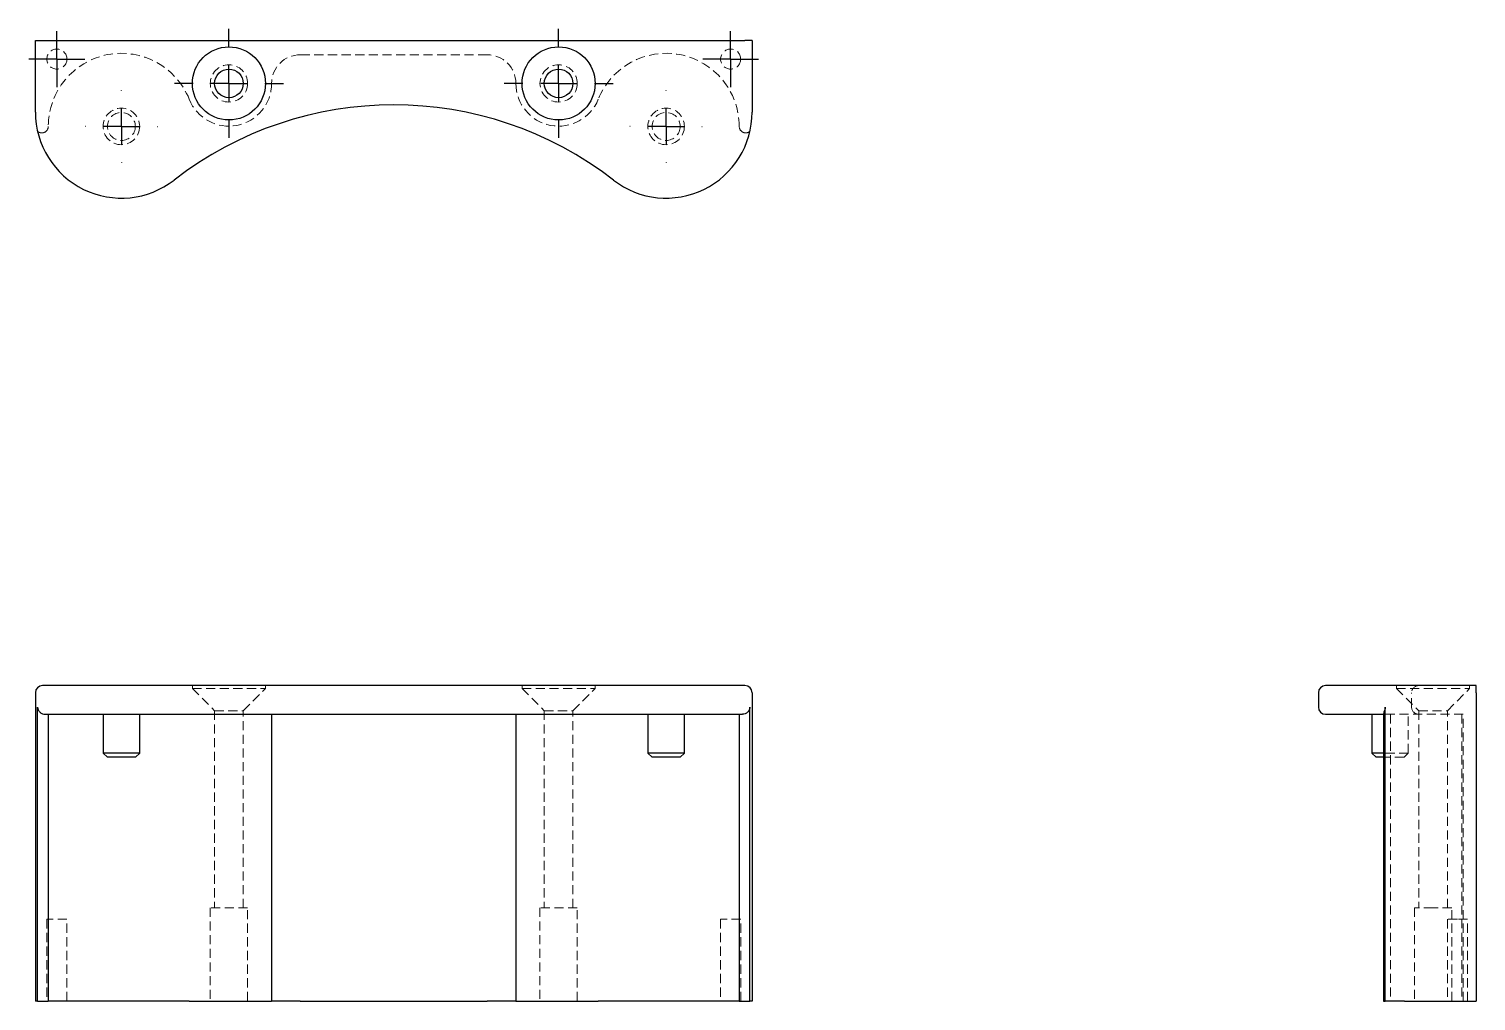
# Model space of a CAD drawing. Header units: millimetres. Extents: x 32 to 234, y 35 to 171.
import ezdxf

# ---------------------------------------------------------------- set-up
doc = ezdxf.new("R2010")
doc.units = ezdxf.units.MM
doc.linetypes.add('HIDDEN', pattern=[1.905, 1.27, -0.635])
doc.layers.add('10', color=7, linetype='Continuous')

# ---------------------------------------------------------------- blocks, each defined once
blk = doc.blocks.new('SW_CENTERMARKSYMBOL_0')
at = {"layer": '10', "color": 0}
for p, q in [((0, 5), (0, 7.6)), ((0, 0), (0, 2.5)), ((-5, 0), (-7.6, 0)), ((0, 0), (-2.5, 0)), ((0, 0), (0, -2.5)), ((0, 0), (2.5, 0)), ((5, 0), (7.6, 0)), ((0, -5), (0, -7.6))]:
    blk.add_line(p, q, dxfattribs=at)
blk = doc.blocks.new('SW_CENTERMARKSYMBOL_1')
at = {"layer": '10', "color": 0}
for p, q in [((0, 5), (0, 7.6)), ((0, 0), (0, 2.5)), ((-5, 0), (-7.6, 0)), ((0, 0), (-2.5, 0)), ((0, 0), (0, -2.5)), ((0, 0), (2.5, 0)), ((5, 0), (7.6, 0)), ((0, -5), (0, -7.6))]:
    blk.add_line(p, q, dxfattribs=at)
blk = doc.blocks.new('SW_CENTERMARKSYMBOL_2')
at = {"layer": '10', "color": 0}
for p, q in [((0, 2.5), (0, 3.9)), ((0, 0), (0, 2.5)), ((-2.5, 0), (-3.9, 0)), ((0, 0), (-2.5, 0)), ((0, 0), (0, -2.5)), ((0, 0), (2.5, 0)), ((2.5, 0), (3.9, 0)), ((0, -2.5), (0, -3.9))]:
    blk.add_line(p, q, dxfattribs=at)
blk = doc.blocks.new('SW_CENTERMARKSYMBOL_3')
at = {"layer": '10', "color": 0}
for p, q in [((0, 2.5), (0, 3.9)), ((0, 0), (0, 2.5)), ((-2.5, 0), (-3.9, 0)), ((0, 0), (-2.5, 0)), ((0, 0), (0, -2.5)), ((0, 0), (2.5, 0)), ((2.5, 0), (3.9, 0)), ((0, -2.5), (0, -3.9))]:
    blk.add_line(p, q, dxfattribs=at)
blk = doc.blocks.new('SW_CENTERMARKSYMBOL_4')
at = {"layer": '10', "color": 0}
for p, q in [((0, 5), (0, 5.05)), ((0, 0), (0, 2.5)), ((-5, 0), (-5.05, 0)), ((0, 0), (-2.5, 0)), ((0, 0), (0, -2.5)), ((0, 0), (2.5, 0)), ((5, 0), (5.05, 0)), ((0, -5), (0, -5.05))]:
    blk.add_line(p, q, dxfattribs=at)
blk = doc.blocks.new('SW_CENTERMARKSYMBOL_5')
at = {"layer": '10', "color": 0}
for p, q in [((0, 5), (0, 5.05)), ((0, 0), (0, 2.5)), ((-5, 0), (-5.05, 0)), ((0, 0), (-2.5, 0)), ((0, 0), (0, -2.5)), ((0, 0), (2.5, 0)), ((5, 0), (5.05, 0)), ((0, -5), (0, -5.05))]:
    blk.add_line(p, q, dxfattribs=at)

msp = doc.modelspace()

# ---------------------------------------------------------------- linework, layer by layer
at = {"color": 7, "linetype": 'Continuous', "lineweight": 25}
for p, q in [((33, 159), (33, 169)), ((33, 169), (34, 169)), ((34, 169), (132, 169)), ((133, 169), (132, 169)), ((133, 169), (133, 159)), ((51.74, 79), (34, 79)), ((114.26, 79), (51.74, 79)), ((132, 79), (114.26, 79)), ((224, 79), (213, 79)), ((234, 79), (224, 79)), ((234, 78), (234, 79)), ((33, 78), (33, 35)), ((133, 78), (133, 35)), ((212, 78), (212, 76)), ((234, 78), (234, 35)), ((33.3, 35), (33.3, 76)), ((34.36, 75), (51.74, 75)), ((34.8, 75), (34.8, 35)), ((42.45, 75), (42.45, 69.6)), ((47.55, 69.6), (47.55, 75)), ((51.74, 75), (114.26, 75)), ((65.96, 75), (65.96, 35)), ((100.04, 75), (100.04, 35)), ((114.26, 75), (131.64, 75)), ((118.45, 75), (118.45, 69.6)), ((123.55, 69.6), (123.55, 75)), ((131.2, 75), (131.2, 35)), ((132.7, 35), (132.7, 76)), ((213, 75), (221.1, 75)), ((219.45, 75), (219.45, 69.6)), ((221.1, 75.12), (221.1, 35)), ((221.33, 35), (221.33, 76)), ((42.45, 69.6), (43.05, 69)), ((47.55, 69.6), (42.45, 69.6)), ((46.95, 69), (43.05, 69)), ((46.95, 69), (47.55, 69.6)), ((118.45, 69.6), (119.05, 69)), ((123.55, 69.6), (118.45, 69.6)), ((122.95, 69), (119.05, 69)), ((122.95, 69), (123.55, 69.6)), ((219.45, 69.6), (220.05, 69)), ((221.1, 69.6), (219.45, 69.6)), ((221.1, 69), (220.05, 69)), ((33.3, 35), (33, 35)), ((33.3, 35), (34.8, 35)), ((54.47, 35), (34.8, 35)), ((54.47, 35), (65.96, 35)), ((69.96, 35), (65.96, 35)), ((69.96, 35), (96.04, 35)), ((100.04, 35), (96.04, 35)), ((100.04, 35), (111.53, 35)), ((131.2, 35), (111.53, 35)), ((131.2, 35), (132.7, 35)), ((133, 35), (132.7, 35)), ((221.1, 35), (221.33, 35)), ((224, 35), (221.33, 35)), ((224, 35), (234, 35))]:
    msp.add_line(p, q, dxfattribs=at)
at = {"color": 7, "linetype": 'HIDDEN', "lineweight": 18}
for p, q in [((96.04, 167), (69.96, 167)), ((54.9, 79), (54.9, 78.6)), ((65.1, 78.6), (65.1, 79)), ((100.9, 79), (100.9, 78.6)), ((111.1, 78.6), (111.1, 79)), ((222.9, 79), (222.9, 78.6)), ((233.1, 78.6), (233.1, 79)), ((54.9, 78.6), (65.1, 78.6)), ((54.9, 78.6), (58, 75.5)), ((62, 75.5), (65.1, 78.6)), ((100.9, 78.6), (111.1, 78.6)), ((100.9, 78.6), (104, 75.5)), ((108, 75.5), (111.1, 78.6)), ((222.9, 78.6), (233.1, 78.6)), ((222.9, 78.6), (226, 75.5)), ((225.01, 76), (225.01, 78)), ((230, 75.5), (233.1, 78.6)), ((58, 75.5), (62, 75.5)), ((58, 75.5), (58, 48)), ((62, 48), (62, 75.5)), ((104, 75.5), (108, 75.5)), ((104, 75.5), (104, 48)), ((108, 48), (108, 75.5)), ((221.1, 75), (221.22, 75)), ((221.22, 75), (222, 75)), ((232.2, 75), (222, 75)), ((222.04, 75), (222.04, 35)), ((224.55, 69.6), (224.55, 75)), ((226, 75.5), (230, 75.5)), ((226, 75.5), (226, 48)), ((230, 48), (230, 75.5)), ((232, 75), (232, 35)), ((232.2, 35), (232.2, 75)), ((222, 69.6), (221.1, 69.6)), ((222, 69), (221.1, 69)), ((224.55, 69.6), (222, 69.6)), ((223.95, 69), (222, 69)), ((223.95, 69), (224.55, 69.6)), ((62.6, 48), (57.4, 48)), ((57.4, 48), (57.4, 35)), ((62.6, 35), (62.6, 48)), ((108.6, 48), (103.4, 48)), ((103.4, 48), (103.4, 35)), ((108.6, 35), (108.6, 48)), ((228, 48), (225.4, 48)), ((225.4, 48), (225.4, 35)), ((230.6, 48), (228, 48)), ((230.6, 35), (230.6, 48)), ((37.4, 46.4), (34.6, 46.4)), ((34.6, 46.4), (34.6, 35)), ((37.4, 35), (37.4, 46.4)), ((131.4, 46.4), (128.6, 46.4)), ((128.6, 46.4), (128.6, 35)), ((131.4, 35), (131.4, 46.4)), ((231.4, 46.4), (230, 46.4)), ((230, 46.4), (230, 35)), ((232.8, 46.4), (231.4, 46.4)), ((232.8, 35), (232.8, 46.4))]:
    msp.add_line(p, q, dxfattribs=at)
for centre, radius in [((36, 166.4), 1.4), ((130, 166.4), 1.4), ((60, 163), 2.6), ((106, 163), 2.6), ((45, 157), 2.55), ((121, 157), 2.55), ((45, 157), 1.95), ((121, 157), 1.95)]:
    msp.add_circle(centre, radius, dxfattribs=at)
at = {"color": 7, "linetype": 'Continuous', "lineweight": 25}
for centre, radius in [((60, 163), 5.1), ((106, 163), 5.1), ((60, 163), 2), ((106, 163), 2)]:
    msp.add_circle(centre, radius, dxfattribs=at)
at = {"color": 7, "linetype": 'HIDDEN', "lineweight": 18}
for centre, radius, start, end in [((45, 157), 10.2, 21.8014, 180), ((69.96, 163), 4, 90, 180), ((96.04, 163), 4, 0, 90), ((121, 157), 10.2, 360, 158.1986), ((60, 163), 5.96, 201.8014, 0), ((106, 163), 5.96, 180, 338.1986), ((33.9, 157), 0.9, 300.4436, 0), ((132.1, 157), 0.9, 180, 239.5564), ((226.01, 78), 1, 90, 180), ((226.01, 76), 1, 180, 270)]:
    msp.add_arc(centre, radius, start, end, dxfattribs=at)
at = {"color": 7, "linetype": 'Continuous', "lineweight": 25}
for centre, radius, start, end in [((83, 110.01), 50, 52.2003, 127.7997), ((45, 159), 12, 180, 307.7997), ((121, 159), 12, 232.2003, 360), ((34, 78), 1, 90, 180), ((132, 78), 1, 0, 90), ((213, 78), 1, 90, 180), ((213, 76), 1, 180, 270)]:
    msp.add_arc(centre, radius, start, end, dxfattribs=at)
at = {"color": 7, "linetype": 'HIDDEN', "lineweight": 18}
for points, knots in [([(33.3, 156.33), (33.3, 156.33), (33.34, 156.29), (33.46, 156.21), (33.55, 156.17), (33.75, 156.11), (33.86, 156.09), (34.11, 156.12), (34.24, 156.16), (34.36, 156.22)], [0, 0, 0, 0, 0.25, 0.25, 0.5, 0.5, 0.75, 0.75, 1, 1, 1, 1]), ([(132.7, 156.33), (132.7, 156.33), (132.66, 156.29), (132.54, 156.21), (132.45, 156.17), (132.25, 156.11), (132.14, 156.09), (131.89, 156.12), (131.76, 156.16), (131.64, 156.22)], [0, 0, 0, 0, 0.25, 0.25, 0.5, 0.5, 0.75, 0.75, 1, 1, 1, 1]), ([(221.11, 75.13), (221.11, 75.11), (221.1, 75.05), (221.14, 75.01), (221.19, 75), (221.22, 75)], [0, 0, 0, 0, 0.196427, 0.598074, 1, 1, 1, 1])]:
    msp.add_open_spline(points, degree=3, knots=knots, dxfattribs=at)
at = {"color": 7, "linetype": 'Continuous', "lineweight": 25}
for points, knots in [([(33.3, 76), (33.3, 75.86), (33.34, 75.73), (33.46, 75.49), (33.55, 75.38), (33.75, 75.2), (33.86, 75.13), (34.11, 75.03), (34.24, 75), (34.36, 75)], [0, 0, 0, 0, 0.25, 0.25, 0.5, 0.5, 0.75, 0.75, 1, 1, 1, 1]), ([(132.7, 76), (132.7, 75.86), (132.66, 75.73), (132.54, 75.49), (132.45, 75.38), (132.25, 75.2), (132.14, 75.13), (131.89, 75.03), (131.76, 75), (131.64, 75)], [0, 0, 0, 0, 0.25, 0.25, 0.5, 0.5, 0.75, 0.75, 1, 1, 1, 1]), ([(221.33, 76), (221.31, 75.86), (221.27, 75.59), (221.12, 75.3), (221.11, 75.18), (221.11, 75.13)], [0, 0, 0, 0, 0.362454, 0.729155, 1, 1, 1, 1])]:
    msp.add_open_spline(points, degree=3, knots=knots, dxfattribs=at)

# ---------------------------------------------------------------- block references
at = {"layer": '10'}
for name, p in [('SW_CENTERMARKSYMBOL_3', (36, 166.4)), ('SW_CENTERMARKSYMBOL_1', (60, 163)), ('SW_CENTERMARKSYMBOL_0', (106, 163)), ('SW_CENTERMARKSYMBOL_2', (130, 166.4)), ('SW_CENTERMARKSYMBOL_4', (45, 157)), ('SW_CENTERMARKSYMBOL_5', (121, 157))]:
    msp.add_blockref(name, p, dxfattribs=at)

doc.saveas('drawing.dxf')
